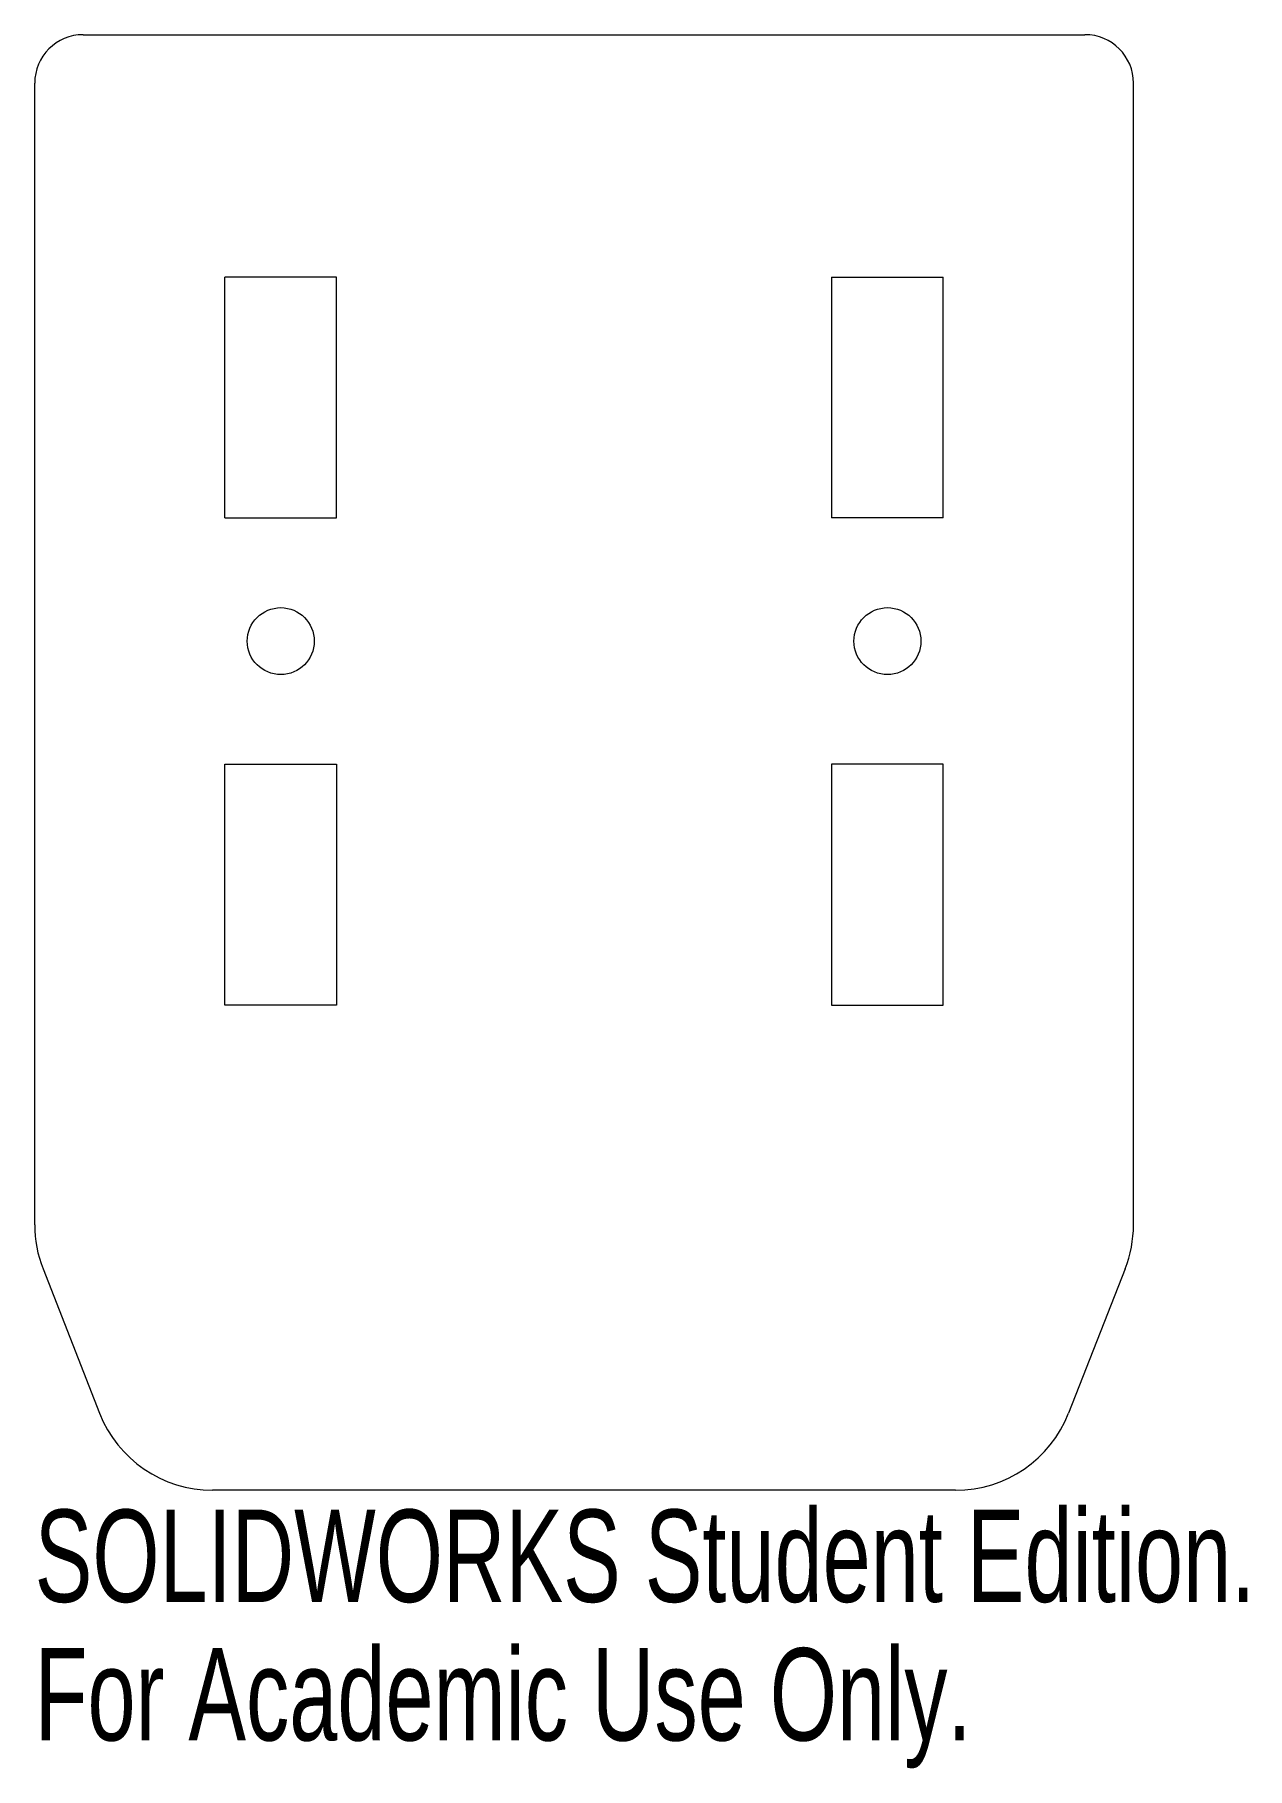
# Model space of a CAD drawing. Header units: inches. Extents: x -1.13 to 1.37, y -2.07 to 1.5.
import ezdxf

# ---------------------------------------------------------------- set-up
doc = ezdxf.new("R2010")
doc.units = ezdxf.units.IN
doc.header["$MEASUREMENT"] = 0
doc.styles.add('SLDTEXTSTYLE0', font='TXT', dxfattribs={"width": 0.7})

msp = doc.modelspace()

# ---------------------------------------------------------------- linework, layer by layer
at = {"color": 7, "linetype": 'Continuous', "lineweight": 15}
for p, q in [((-1.032, 1.5), (1.032, 1.5)), ((-1.132, -0.9528), (-1.132, 1.4)), ((1.132, -0.9528), (1.132, 1.4)), ((-0.74, 0.5039), (-0.74, 1)), ((-0.51, 1), (-0.74, 1)), ((-0.51, 0.5039), (-0.51, 1)), ((0.51, 1), (0.74, 1)), ((0.51, 1), (0.51, 0.5039)), ((0.74, 0.5039), (0.74, 1)), ((-0.74, 0.5039), (-0.51, 0.5039)), ((0.74, 0.5039), (0.51, 0.5039)), ((-0.74, -0.5), (-0.74, -0.0039)), ((-0.74, -0.0039), (-0.51, -0.0039)), ((-0.51, -0.0039), (-0.51, -0.5)), ((0.74, -0.0039), (0.51, -0.0039)), ((0.51, -0.0039), (0.51, -0.5)), ((0.74, -0.5), (0.74, -0.0039)), ((-0.51, -0.5), (-0.74, -0.5)), ((0.51, -0.5), (0.74, -0.5)), ((-1.1148, -1.044), (-0.9982, -1.3412)), ((1.1148, -1.044), (0.9982, -1.3412)), ((0.7655, -1.5), (-0.7655, -1.5))]:
    msp.add_line(p, q, dxfattribs=at)
for centre in [(-0.625, 0.25), (0.625, 0.25)]:
    msp.add_circle(centre, 0.069, dxfattribs=at)
for centre, radius, start, end in [((-1.032, 1.4), 0.1, 90, 180), ((1.032, 1.4), 0.1, 0, 90), ((-0.882, -0.9528), 0.25, 180, 201.4052), ((0.882, -0.9528), 0.25, 338.5948, 0), ((-0.7655, -1.25), 0.25, 201.4052, 270), ((0.7655, -1.25), 0.25, 270, 338.5948)]:
    msp.add_arc(centre, radius, start, end, dxfattribs=at)

# ---------------------------------------------------------------- texts
at = {"color": 7, "linetype": 'Continuous', "char_height": 0.1903, "attachment_point": 1, "style": 'SLDTEXTSTYLE0'}
for s, insert in [('SOLIDWORKS Student Edition.', (-1.132, -1.5401)), ('For Academic Use Only.', (-1.132, -1.8256))]:
    msp.add_mtext(s, dxfattribs=dict(at, insert=insert))

doc.saveas('drawing.dxf')
